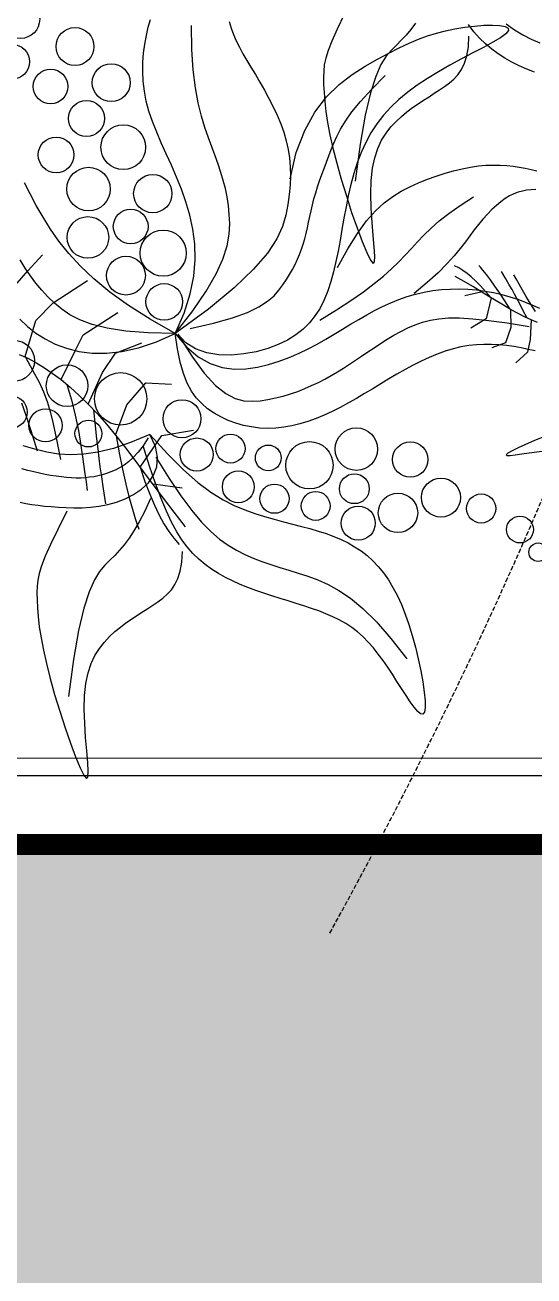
# Model space of a CAD drawing. Header units: millimetres. Extents: x -1030105 to 906887, y -616134 to 1220667.
# Drawn here: x -88227 to -86821, y 503214 to 506665 of the extents above; entities that cross this region are included whole.
import ezdxf
from ezdxf.enums import TextEntityAlignment as Align

# ---------------------------------------------------------------- set-up
doc = ezdxf.new("R2010")
doc.units = ezdxf.units.MM
doc.header["$MEASUREMENT"] = 0
for name, pattern in [('CENTER', [2, 1.25, -0.25, 0.25, -0.25]), ('DASH', [0.35, 0.25, -0.1]), ('DASHED', [0.75, 0.5, -0.25])]:
    doc.linetypes.add(name, pattern=pattern)
doc.layers.add('A-Furniture', color=143, linetype='Continuous')
doc.layers.add('A-Tree', color=98, linetype='Continuous')
doc.layers.add('A-Wall', color=6, linetype='Continuous', lineweight=9)
doc.styles.add('Arial_Bold', font='arialbd.ttf')

# ---------------------------------------------------------------- blocks, each defined once
blk = doc.blocks.new('FUR')
at = {"layer": 'A-Furniture', "color": 8, "linetype": 'DASH', "lineweight": 9, "ltscale": 1000, "const_width": 50}
blk.add_lwpolyline([(-33574.1, 38198), (0, 38211.9), (0, 0), (-7049.1, 0, -0.301139), (-23981.7, -18888.1), (-49064.4, -18888.1, -0.06125), (-52473.9, -15923.1), (-52473.9, -15923.1, -0.127608), (-56769, -7888.2), (-57047.1, -6235.4, -0.192422), (-53256, 9916.9), (-55726.5, 11649.1, -0.09221), (-52805.8, 17542.9, -0.095793), (-54512, 23938, -0.107717), (-53958, 28268.7, -0.228584), (-47025.8, 33492.2, 0.204549), (-42688.6, 36230.6, 0.131171), (-42047.5, 38025.4, -0.30354), (-39524.7, 41042.6, -0.327343)], format="xyb", close=True, dxfattribs=at)
at = {"layer": 'A-Furniture', "color": 8, "linetype": 'DASH', "ltscale": 50}
blk.add_open_spline([(-42688, -19137), (-41285.1, -16590.7), (-40890, -13356), (-44692.5, -11594.7), (-47704.7, -12434), (-50055.2, -13846.7), (-51582.6, -14985.6), (-52347.2, -15312), (-52578.2, -15392.8)], degree=3, knots=[0, 0, 0, 0, 6281.430987, 9216.361979, 12501.805308, 15762.232572, 17490.630724, 18208.392501, 18208.392501, 18208.392501, 18208.392501], dxfattribs=at)
blk = doc.blocks.new('CAY8')
at = {"color": 0, "linetype": 'ByBlock'}
for p, q in [((1, 145.9), (6.9, 151.9)), ((6.9, 151.9), (12.9, 157.4)), ((-10.2, 132.6), (-4.7, 139.5)), ((-4.7, 139.5), (1, 145.9)), ((-20.4, 117.4), (-15.5, 125.2)), ((-15.5, 125.2), (-10.2, 132.6)), ((32.4, 111.1), (44.2, 131.5)), ((-24.9, 109), (-20.4, 117.4)), ((23, 93.1), (32.4, 111.1)), ((78.1, 115.5), (76.2, 109)), ((-32.4, 90.8), (-28.9, 100.1)), ((-28.9, 100.1), (-24.9, 109)), ((74.9, 102.4), (74, 95.7)), ((76.2, 109), (74.9, 102.4)), ((-35.3, 80.8), (-32.4, 90.8)), ((15.8, 77), (23, 93.1)), ((73.5, 88.7), (73.2, 81.5)), ((74, 95.7), (73.5, 88.7)), ((-177.6, 71.7), (-176.7, 83.9)), ((-37.6, 70.4), (-35.3, 80.8)), ((10.4, 62.8), (15.8, 77)), ((73.2, 81.5), (73.1, 73.9)), ((-178.3, 58.9), (-177.6, 71.7)), ((-39.4, 59.4), (-37.6, 70.4)), ((6.5, 50.1), (10.4, 62.8)), ((73.1, 73.9), (73.1, 65.9)), ((73.1, 65.9), (73.1, 57.5)), ((178.7, 62.9), (165.1, 54)), ((-178.6, 45.6), (-178.3, 58.9)), ((-41, 47.9), (-39.4, 59.4)), ((3.6, 38.7), (6.5, 50.1)), ((73.1, 57.5), (73, 48.7)), ((165.1, 54), (154.6, 46.8)), ((-178.4, 31.7), (-178.6, 45.6)), ((-42.4, 36.1), (-41, 47.9)), ((1.4, 28.3), (3.6, 38.7)), ((72.8, 39.7), (72.4, 30.5)), ((73, 48.7), (72.8, 39.7)), ((146.7, 40.7), (140.7, 35.4)), ((154.6, 46.8), (146.7, 40.7)), ((-177.4, 17.2), (-178.4, 31.7)), ((-43.8, 23.9), (-42.4, 36.1)), ((-0.3, 18.7), (1.4, 28.3)), ((72.4, 30.5), (71.8, 21.3)), ((132.5, 25.7), (129.1, 20.4)), ((136.2, 30.6), (132.5, 25.7)), ((140.7, 35.4), (136.2, 30.6)), ((-219.4, 11.8), (-219.5, 21.4)), ((-218.5, 8.2), (-198.3, 14.2)), ((-175.3, 1.8), (-177.4, 17.2)), ((-45.5, 11.4), (-43.8, 23.9)), ((-2, 9.6), (-0.3, 18.7)), ((71.8, 21.3), (70.8, 12.2)), ((125.6, 14.4), (121.9, 7.5)), ((129.1, 20.4), (125.6, 14.4)), ((220.3, 14), (213.6, 12.1)), ((227.2, 16.3), (220.3, 14)), ((234.5, 19.3), (227.2, 16.3)), ((-234.1, 3.3), (-218.5, 8.2)), ((-218.9, 2.6), (-219.4, 11.8)), ((-218.1, -6.4), (-218.9, 2.6)), ((-172, -14.7), (-175.3, 1.8)), ((-47.6, -1.4), (-45.5, 11.4)), ((-5.7, -7.3), (-3.8, 1)), ((-3.8, 1), (-2, 9.6)), ((69.5, 3.2), (67.7, -5.6)), ((70.8, 12.2), (69.5, 3.2)), ((104.3, -4.4), (121.8, 2.4)), ((121.9, 7.5), (117.9, -0.4)), ((121.8, 2.4), (138.7, 6.4)), ((138.7, 6.4), (154.8, 8.3)), ((154.8, 8.3), (169.9, 8.7)), ((169.9, 8.7), (183.9, 8.3)), ((184.1, 2), (173.6, -5.4)), ((183.9, 8.3), (196.5, 7.6)), ((192.8, 6.4), (184.1, 2)), ((200.3, 8.9), (192.8, 6.4)), ((196.5, 7.6), (208.1, 6.7)), ((207.1, 10.5), (200.3, 8.9)), ((213.6, 12.1), (207.1, 10.5)), ((208.1, 6.7), (218.7, 5.6)), ((218.7, 5.6), (228.6, 4.1)), ((228.6, 4.1), (238, 2.3)), ((238, 2.3), (247, 0.2)), ((247, 0.2), (255.8, -2.5)), ((-216.7, -15.2), (-218.1, -6.4)), ((-50.3, -14.4), (-47.6, -1.4)), ((-7.8, -15.3), (-5.7, -7.3)), ((67.7, -5.6), (65.5, -14)), ((86.3, -14.6), (104.3, -4.4)), ((113.8, -9.5), (109.6, -19.7)), ((117.9, -0.4), (113.8, -9.5)), ((173.6, -5.4), (160.8, -16.5)), ((163.4, -14.1), (182, -9.3)), ((255.8, -2.5), (264.7, -5.6)), ((264.7, -5.6), (273.8, -9.3)), ((273.8, -9.3), (282.7, -13.3)), ((279.2, -17.7), (278.3, -9)), ((-214.9, -23.9), (-216.7, -15.2)), ((-212.6, -32.6), (-214.9, -23.9)), ((-167.1, -32.4), (-172, -14.7)), ((-53.7, -27.6), (-50.3, -14.4)), ((-13, -31.1), (-10.2, -23.2)), ((-10.2, -23.2), (-7.8, -15.3)), ((62.7, -22.2), (59.4, -30.1)), ((65.5, -14), (62.7, -22.2)), ((68, -28.9), (86.3, -14.6)), ((109.6, -19.7), (105.3, -31.2)), ((125.4, -27.5), (135.5, -23.1)), ((135.5, -23.1), (148, -18.7)), ((160.8, -16.5), (145.1, -32.6)), ((148, -18.7), (163.4, -14.1)), ((266.8, -27.7), (272.7, -19.1)), ((280.7, -26), (279.2, -17.7)), ((282.7, -13.3), (291, -17.4)), ((291, -17.4), (298.3, -21.6)), ((298.3, -21.6), (304.2, -25.6)), ((-250.1, -28.5), (-247.3, -38.4)), ((-237.3, -37.8), (-213.6, -31.6)), ((-213.6, -31.6), (-173.2, -30.5)), ((-209.6, -41.3), (-212.6, -32.6)), ((-160.3, -51.6), (-167.1, -32.4)), ((-58.2, -40.9), (-53.7, -27.6)), ((-16.3, -39), (-13, -31.1)), ((49.5, -48), (68, -28.9)), ((59.4, -30.1), (55.6, -37.9)), ((105.3, -31.2), (101, -44.1)), ((104.4, -40.2), (110.2, -36)), ((110.2, -36), (117.1, -31.8)), ((117.1, -31.8), (125.4, -27.5)), ((145.1, -32.6), (126, -54.4)), ((181.5, -36.7), (170.8, -39)), ((192.7, -35), (181.5, -36.7)), ((204.3, -33.9), (192.7, -35)), ((216.4, -33.4), (204.3, -33.9)), ((229, -33.4), (216.4, -33.4)), ((242, -33.7), (229, -33.4)), ((255, -34.4), (242, -33.7)), ((267.6, -35.2), (255, -34.4)), ((255.3, -39.5), (261, -34.4)), ((261, -34.4), (266.8, -27.7)), ((279.4, -35.9), (267.6, -35.2)), ((289.9, -36.3), (279.4, -35.9)), ((282.7, -33.9), (280.7, -26)), ((285.3, -41.5), (282.7, -33.9)), ((298.6, -36.4), (289.9, -36.3)), ((305.2, -35.8), (298.6, -36.4)), ((304.2, -25.6), (308.2, -29.2)), ((309.1, -34.4), (305.2, -35.8)), ((308.2, -29.2), (310, -32.2)), ((310, -32.2), (309.1, -34.4)), ((310.4, -27.6), (314.4, -37)), ((-264.5, -62.6), (-237.3, -37.8)), ((-247.3, -38.4), (-243.6, -48.3)), ((-243.6, -48.3), (-238.8, -58)), ((-205.5, -50.3), (-209.6, -41.3)), ((-64.1, -54.2), (-58.2, -40.9)), ((-24.6, -55.2), (-20.1, -47)), ((-20.1, -47), (-16.3, -39)), ((51.1, -45.6), (46.1, -53.2)), ((55.6, -37.9), (51.1, -45.6)), ((88.4, -52.5), (93.7, -48.4)), ((93.7, -48.4), (99, -44.3)), ((101, -44.1), (96.6, -58.5)), ((99, -44.3), (104.4, -40.2)), ((150.5, -45.8), (140.9, -50.4)), ((160.4, -42.1), (150.5, -45.8)), ((170.8, -39), (160.4, -42.1)), ((214.5, -49.4), (220.6, -49.3)), ((220.6, -49.3), (226.6, -48.9)), ((226.6, -48.9), (232.4, -48.4)), ((232.4, -48.4), (238.2, -47.4)), ((238.2, -47.4), (243.9, -45.8)), ((243.9, -45.8), (249.6, -43.2)), ((249.6, -43.2), (255.3, -39.5)), ((288.4, -48.8), (285.3, -41.5)), ((291.9, -55.9), (288.4, -48.8)), ((314.4, -37), (318.9, -45.5)), ((318.9, -45.5), (323.8, -53.3)), ((-268.7, -58), (-263.7, -64.8)), ((-238.8, -58), (-232.9, -67.5)), ((-199.8, -59.8), (-205.5, -50.3)), ((-191.8, -69.9), (-199.8, -59.8)), ((-151.4, -72.4), (-160.3, -51.6)), ((-71.8, -67.6), (-64.1, -54.2)), ((-30.4, -63.6), (-24.6, -55.2)), ((40.6, -60.8), (34.4, -68.6)), ((46.1, -53.2), (40.6, -60.8)), ((73.2, -64.7), (78.2, -60.6)), ((78.2, -60.6), (83.3, -56.5)), ((83.3, -56.5), (88.4, -52.5)), ((96.6, -58.5), (92.2, -74.4)), ((126, -54.4), (103, -83.1)), ((131.6, -55.8), (122.7, -62)), ((140.9, -50.4), (131.6, -55.8)), ((146.1, -62.1), (153.5, -58.4)), ((153.5, -58.4), (160.8, -55.6)), ((160.8, -55.6), (168, -53.6)), ((168, -53.6), (175, -52.1)), ((175, -52.1), (182, -51.1)), ((182, -51.1), (188.8, -50.4)), ((188.8, -50.4), (195.4, -50)), ((195.4, -50), (201.9, -49.7)), ((201.9, -49.7), (208.3, -49.6)), ((208.3, -49.6), (214.5, -49.4)), ((295.8, -62.8), (291.9, -55.9)), ((323.8, -53.3), (329.1, -60.8)), ((-264.5, -62.6), (-265.2, -78.6)), ((-263.7, -64.8), (-258.9, -72.5)), ((-258.9, -72.5), (-254.4, -81)), ((-232.9, -67.5), (-225.6, -76.7)), ((-204.4, -73.9), (-164, -72.8)), ((-181, -80.7), (-191.8, -69.9)), ((-140.2, -95), (-151.4, -72.4)), ((-81.5, -80.9), (-71.8, -67.6)), ((-48.2, -81.3), (-38, -72.3)), ((-38, -72.3), (-30.4, -63.6)), ((34.4, -68.6), (27.4, -76.4)), ((59.2, -77.1), (63.7, -72.9)), ((63.7, -72.9), (68.4, -68.8)), ((68.4, -68.8), (73.2, -64.7)), ((114.1, -68.8), (105.8, -76.1)), ((122.7, -62), (114.1, -68.8)), ((124.1, -81.1), (131.4, -73.3)), ((131.4, -73.3), (138.8, -67.1)), ((138.8, -67.1), (146.1, -62.1)), ((300.1, -69.5), (295.8, -62.8)), ((304.8, -76.2), (300.1, -69.5)), ((-265.2, -78.6), (-265.9, -91.3)), ((-254.4, -81), (-250.1, -90.4)), ((-246, -100.5), (-219.4, -83.3)), ((-225.6, -76.7), (-216.8, -85.6)), ((-219.4, -83.3), (-204.4, -73.9)), ((-216.8, -85.6), (-206.4, -93.8)), ((-166.8, -92.5), (-181, -80.7)), ((-93.6, -94), (-81.5, -80.9)), ((-61.4, -90.5), (-48.2, -81.3)), ((18.7, -84.2), (7.4, -91.8)), ((27.4, -76.4), (18.7, -84.2)), ((46.7, -89.8), (50.7, -85.6)), ((50.7, -85.6), (54.9, -81.3)), ((54.9, -81.3), (59.2, -77.1)), ((92.2, -74.4), (88, -91.1)), ((97.7, -83.9), (89.8, -91.9)), ((105.8, -76.1), (97.7, -83.9)), ((116.8, -90.6), (124.1, -81.1)), ((309.7, -82.7), (304.8, -76.2)), ((-265.9, -91.3), (-267, -101.9)), ((-250.1, -90.4), (-246, -100.5)), ((-206.4, -93.8), (-194.3, -101.2)), ((-148.8, -105.4), (-166.8, -92.5)), ((-126.2, -119.7), (-140.2, -95)), ((-108.4, -107), (-93.6, -94)), ((-78.5, -99.9), (-61.4, -90.5)), ((7.4, -91.8), (-7.7, -99)), ((35, -102.1), (38.9, -98.1)), ((38.9, -98.1), (42.8, -94)), ((42.8, -94), (46.7, -89.8)), ((89.8, -91.9), (82.2, -100.2)), ((88, -91.1), (84.1, -107.7)), ((109.7, -101.8), (116.8, -90.6)), ((-291.2, -99.7), (-293.9, -112.2)), ((-267, -101.9), (-268.8, -111.7)), ((-243.7, -107.3), (-247.5, -122.7)), ((-246, -100.5), (-242.3, -111.3)), ((-207.4, -115.7), (-186.5, -105.8)), ((-194.3, -101.2), (-180.4, -107.7)), ((-186.5, -105.8), (-159.3, -110.6)), ((-180.4, -107.7), (-164.4, -113.1)), ((-126.2, -119.7), (-148.8, -105.4)), ((-126.2, -119.7), (-108.4, -107)), ((-126.2, -119.7), (-99.8, -109.7)), ((-99.8, -109.7), (-78.5, -99.9)), ((-27.6, -105.5), (-53.3, -111.3)), ((-7.7, -99), (-27.6, -105.5)), ((23.1, -113.2), (27.2, -109.7)), ((27.2, -109.7), (31.1, -106)), ((31.1, -106), (35, -102.1)), ((74.7, -108.6), (67.3, -117)), ((82.2, -100.2), (74.7, -108.6)), ((84.1, -107.7), (80.8, -123.4)), ((102.9, -114), (109.7, -101.8)), ((-293.9, -112.2), (-297.6, -127.9)), ((-271.4, -121.9), (-275.2, -133.8)), ((-268.8, -111.7), (-271.4, -121.9)), ((-247.5, -122.7), (-252.2, -137.7)), ((-242.3, -111.3), (-238.8, -122.9)), ((-238.8, -122.9), (-235.7, -135.1)), ((-235.7, -135.1), (-207.4, -115.7)), ((-164.4, -113.1), (-146.4, -117.1)), ((-146.4, -117.1), (-126.2, -119.7)), ((-132.3, -133.8), (-126.2, -119.7)), ((-85.8, -116.1), (-126.2, -119.7)), ((-126.2, -119.7), (-123.6, -136.8)), ((-124.5, -121.6), (-124, -147.4)), ((-122.1, -132.9), (-124.5, -121.6)), ((-111.3, -123.1), (-88.7, -130.7)), ((-53.3, -111.3), (-85.8, -116.1)), ((5.2, -125.5), (10, -122.7)), ((10, -122.7), (14.6, -119.6)), ((14.6, -119.6), (18.9, -116.5)), ((18.9, -116.5), (23.1, -113.2)), ((67.3, -117), (60.1, -125.3)), ((78.3, -128.3), (92.4, -122.4)), ((92.4, -122.4), (105, -118.5)), ((96.4, -126.5), (102.9, -114)), ((105, -118.5), (116.4, -116.2)), ((116.4, -116.2), (126.9, -115.1)), ((126.9, -115.1), (136.7, -115.1)), ((136.7, -115.1), (146.2, -115.8)), ((146.2, -115.8), (155.6, -116.9)), ((155.6, -116.9), (164.9, -118.3)), ((164.9, -118.3), (173.9, -120.1)), ((173.9, -120.1), (182.8, -122.2)), ((182.8, -122.2), (191.3, -124.5)), ((-297.6, -127.9), (-302.5, -148.1)), ((-275.2, -133.8), (-280.4, -148.5)), ((-235.7, -135.1), (-232.9, -147.8)), ((-136.8, -146.4), (-132.3, -133.8)), ((-117, -143.1), (-122.1, -132.9)), ((-88.7, -130.7), (-70, -135.8)), ((-16.8, -136.2), (-10.8, -133.7)), ((-10.8, -133.7), (-5.1, -131)), ((-5.1, -131), (0.2, -128.3)), ((0.2, -128.3), (5.2, -125.5)), ((52.9, -133.3), (45.8, -141.1)), ((60.1, -125.3), (52.9, -133.3)), ((62.3, -136.4), (78.3, -128.3)), ((80.8, -123.4), (78.2, -137.5)), ((90.6, -138.2), (96.4, -126.5)), ((191.3, -124.5), (199.5, -127.2)), ((199.5, -127.2), (207.3, -130)), ((207.3, -130), (214.6, -133.1)), ((214.6, -133.1), (221.3, -136.4)), ((-303.6, -145.8), (-311.8, -136.7)), ((-295.1, -154.2), (-303.6, -145.8)), ((-252.2, -137.7), (-257.4, -152.2)), ((-234.1, -142.4), (-240.9, -156.8)), ((-203.6, -155.2), (-176.3, -146.3)), ((-176.3, -146.3), (-155.1, -160.6)), ((-139.8, -157.6), (-136.8, -146.4)), ((-124, -147.4), (-122.1, -168)), ((-123.6, -136.8), (-118.8, -151.1)), ((-109.6, -152.1), (-117, -143.1)), ((-70, -135.8), (-54.6, -138.8)), ((-54.6, -138.8), (-42.1, -139.9)), ((-42.1, -139.9), (-32, -139.7)), ((-32, -139.7), (-23.7, -138.3)), ((-23.7, -138.3), (-16.8, -136.2)), ((45.8, -141.1), (38.6, -148.5)), ((44.2, -147), (62.3, -136.4)), ((78.2, -137.5), (76.4, -149.1)), ((85.5, -148.5), (90.6, -138.2)), ((221.3, -136.4), (227.5, -139.9)), ((227.5, -139.9), (233.3, -143.5)), ((233.3, -143.5), (238.7, -147.3)), ((238.7, -147.3), (243.8, -151.1)), ((-320.3, -159.9), (-324.5, -155.5)), ((-316, -164.1), (-320.3, -159.9)), ((-286.1, -161.9), (-295.1, -154.2)), ((-280.4, -148.5), (-287.2, -167.3)), ((-257.4, -152.2), (-262.8, -165.9)), ((-240.9, -156.8), (-246.3, -168.2)), ((-232.9, -147.8), (-230.5, -161.1)), ((-228.5, -174.9), (-203.6, -155.2)), ((-141.5, -167.6), (-139.8, -157.6)), ((-118.8, -151.1), (-112.1, -162.8)), ((-100.5, -159.9), (-109.6, -152.1)), ((-90, -166.5), (-100.5, -159.9)), ((31.4, -155.4), (24, -161.7)), ((38.6, -148.5), (31.4, -155.4)), ((76.4, -149.1), (75.7, -157.4)), ((75.7, -157.4), (76.3, -161.5)), ((78.1, -161), (81.3, -156.4)), ((81.3, -156.4), (85.5, -148.5)), ((143, -161.4), (153.6, -159.5)), ((153.6, -159.5), (165.5, -158)), ((165.5, -158), (179.1, -157)), ((179.1, -157), (194.8, -156.6)), ((243.8, -151.1), (248.5, -155)), ((248.5, -155), (253, -159)), ((253, -159), (257.3, -163)), ((-311.8, -168.2), (-316, -164.1)), ((-307.7, -172.1), (-311.8, -168.2)), ((-303.6, -175.8), (-307.7, -172.1)), ((-276.1, -168.8), (-286.1, -161.9)), ((-264.8, -175), (-276.1, -168.8)), ((-262.8, -165.9), (-268, -178.5)), ((-246.3, -168.2), (-250.5, -177.5)), ((-230.5, -161.1), (-228.5, -174.9)), ((-142, -176.5), (-141.5, -167.6)), ((-122.1, -168), (-118.7, -184)), ((-112.1, -162.8), (-104, -172.2)), ((-104, -172.2), (-94.8, -179.7)), ((-78.8, -172), (-90, -166.5)), ((-67.2, -176.4), (-78.8, -172)), ((8.8, -172.1), (0.8, -176)), ((16.5, -167.3), (8.8, -172.1)), ((24, -161.7), (16.5, -167.3)), ((76.3, -161.5), (78.1, -161)), ((98.6, -173.3), (107.5, -171)), ((107.5, -171), (116.1, -168.6)), ((116.1, -168.6), (124.6, -166.1)), ((124.6, -166.1), (133.5, -163.6)), ((133.5, -163.6), (143, -161.4)), ((257.3, -163), (261.4, -167)), ((-343.1, -182.9), (-338.7, -186.9)), ((-299.5, -179.3), (-303.6, -175.8)), ((-295.4, -182.6), (-299.5, -179.3)), ((-291.4, -185.7), (-295.4, -182.6)), ((-268, -178.5), (-272.9, -189.7)), ((-251.9, -180.4), (-264.8, -175)), ((-250.5, -177.5), (-254.2, -185.7)), ((-236.9, -185), (-251.9, -180.4)), ((-228.4, -175.9), (-234.5, -191.7)), ((-228.5, -174.9), (-226.7, -189.2)), ((-141.3, -184.7), (-142, -176.5)), ((-118.7, -184), (-114.2, -196.1)), ((-94.8, -179.7), (-84.7, -185.5)), ((-55.9, -179.5), (-67.2, -176.4)), ((-45.1, -181.6), (-55.9, -179.5)), ((-34.9, -182.5), (-45.1, -181.6)), ((-25.3, -182.4), (-34.9, -182.5)), ((-16.2, -181.2), (-25.3, -182.4)), ((-7.5, -179.1), (-16.2, -181.2)), ((0.8, -176), (-7.5, -179.1)), ((2.6, -182.2), (21.8, -182)), ((21.8, -182), (38.7, -181.4)), ((38.7, -181.4), (53.6, -180.4)), ((53.6, -180.4), (66.8, -179)), ((66.8, -179), (78.5, -177.4)), ((78.5, -177.4), (89, -175.5)), ((89, -175.5), (98.6, -173.3)), ((185, -182.4), (178.5, -184.9)), ((191.4, -180.2), (185, -182.4)), ((197.7, -178.3), (191.4, -180.2)), ((203.8, -176.7), (197.7, -178.3)), ((209.8, -175.5), (203.8, -176.7)), ((215.4, -174.7), (209.8, -175.5)), ((220.8, -174.2), (215.4, -174.7)), ((225.8, -174.2), (220.8, -174.2)), ((230.4, -174.6), (225.8, -174.2)), ((234.7, -175.5), (230.4, -174.6)), ((238.9, -176.7), (234.7, -175.5)), ((242.9, -178.2), (238.9, -176.7)), ((247, -180.1), (242.9, -178.2)), ((251.2, -182.2), (247, -180.1)), ((-338.7, -186.9), (-334.1, -190.7)), ((-334.1, -190.7), (-329.3, -194.6)), ((-329.3, -194.6), (-324.3, -198.5)), ((-287.4, -188.5), (-291.4, -185.7)), ((-283.4, -191.1), (-287.4, -188.5)), ((-279.5, -193.4), (-283.4, -191.1)), ((-275.6, -195.5), (-279.5, -193.4)), ((-272.9, -189.7), (-277.1, -199.3)), ((-271.7, -197.3), (-275.6, -195.5)), ((-257.8, -193.8), (-261.6, -202.9)), ((-254.2, -185.7), (-257.8, -193.8)), ((-234.5, -191.7), (-239.9, -207)), ((-219.4, -188.8), (-236.9, -185)), ((-226.7, -189.2), (-225.1, -204.1)), ((-199.2, -191.8), (-219.4, -188.8)), ((-202.1, -193.9), (-210.5, -197.9)), ((-200.5, -204.8), (-199.2, -191.8)), ((-199.2, -191.8), (-194.2, -217.3)), ((-139.7, -192.3), (-141.3, -184.7)), ((-137.3, -199.6), (-139.7, -192.3)), ((-114.2, -196.1), (-108.8, -205)), ((-84.7, -185.5), (-74.1, -190)), ((-74.1, -190), (-63.3, -193.4)), ((-63.3, -193.4), (-52.7, -196.1)), ((-52.7, -196.1), (-42.3, -198)), ((148.5, -196.6), (138.3, -199.6)), ((157.3, -193.5), (148.5, -196.6)), ((165, -190.5), (157.3, -193.5)), ((171.9, -187.6), (165, -190.5)), ((178.5, -184.9), (171.9, -187.6)), ((-324.3, -198.5), (-319, -202.4)), ((-319, -202.4), (-313.2, -206.4)), ((-313.2, -206.4), (-307.1, -210.6)), ((-277.1, -199.3), (-280.3, -207.1)), ((-267.7, -199), (-271.7, -197.3)), ((-263.7, -200.4), (-267.7, -199)), ((-261.6, -202.9), (-266.2, -213.9)), ((-259.6, -201.6), (-263.7, -200.4)), ((-255.4, -202.7), (-259.6, -201.6)), ((-251, -203.5), (-255.4, -202.7)), ((-246.5, -204.2), (-251, -203.5)), ((-241.7, -204.7), (-246.5, -204.2)), ((-239.9, -207), (-244.7, -221.4)), ((-236.6, -204.7), (-241.7, -204.7)), ((-231, -204.2), (-236.6, -204.7)), ((-224.9, -202.9), (-231, -204.2)), ((-225.1, -204.1), (-223.6, -219.5)), ((-218.1, -200.9), (-224.9, -202.9)), ((-224.1, -214.5), (-189.4, -198.9)), ((-210.5, -197.9), (-218.1, -200.9)), ((-215.4, -218.3), (-210.5, -197.9)), ((-204.1, -215), (-200.5, -204.8)), ((-189.4, -198.9), (-160, -210.5)), ((-134.1, -206.6), (-137.3, -199.6)), ((-130.3, -213.3), (-134.1, -206.6)), ((-108.8, -205), (-102.7, -211.4)), ((-42.3, -198), (-32, -199.5)), ((-32, -199.5), (-21.9, -200.4)), ((-21.9, -200.4), (-11.9, -201)), ((-11.9, -201), (-2.1, -201.3)), ((-2.1, -201.3), (7.5, -201.4)), ((7.5, -201.4), (17, -201.4)), ((17, -201.4), (26.3, -201.4)), ((26.3, -201.4), (35.5, -201.5)), ((35.5, -201.5), (44.6, -201.7)), ((44.6, -201.7), (53.5, -202.1)), ((53.5, -202.1), (62.3, -202.7)), ((62.3, -202.7), (71, -203.7)), ((71, -203.7), (79.6, -205)), ((79.6, -205), (88, -206.8)), ((88, -206.8), (96.4, -209)), ((112.1, -205.3), (95.5, -207.8)), ((96.4, -209), (104.6, -211.7)), ((126.3, -202.5), (112.1, -205.3)), ((138.3, -199.6), (126.3, -202.5)), ((-308.1, -214.2), (-325.3, -225.1)), ((-307.1, -210.6), (-300.6, -214.8)), ((-300.6, -214.8), (-293.6, -219)), ((-293.6, -219), (-286.2, -222.9)), ((-266.2, -213.9), (-271.9, -227.8)), ((-244.7, -221.4), (-248.7, -234.6)), ((-224.1, -214.5), (-227.2, -229)), ((-223.6, -219.5), (-222.1, -235.5)), ((-219.3, -236), (-215.4, -218.3)), ((-209.6, -222.7), (-204.1, -215)), ((-205.6, -214.2), (-205.3, -238.7)), ((-194.2, -217.3), (-188.8, -238.7)), ((-125.9, -219.9), (-130.3, -213.3)), ((-121, -226.1), (-125.9, -219.9)), ((-102.7, -211.4), (-96, -216)), ((-96, -216), (-89, -219.6)), ((-89, -219.6), (-81.8, -222.6)), ((104.6, -211.7), (112.7, -214.9)), ((112.7, -214.9), (120.6, -218.5)), ((120.6, -218.5), (128.3, -222.5)), ((-325.3, -225.1), (-338.9, -234)), ((-286.2, -222.9), (-278.4, -226.4)), ((-278.4, -226.4), (-270.2, -229.4)), ((-270.2, -229.4), (-261.6, -231.8)), ((-261.6, -231.8), (-252.6, -233.4)), ((-252.6, -233.4), (-243.3, -234.1)), ((-243.3, -234.1), (-233.9, -233.7)), ((-233.9, -233.7), (-224.9, -231.8)), ((-227.2, -229), (-229.6, -242.1)), ((-224.9, -231.8), (-216.7, -228.2)), ((-216.7, -228.2), (-209.6, -222.7)), ((-115.6, -231.9), (-121, -226.1)), ((-109.7, -237.3), (-115.6, -231.9)), ((-81.8, -222.6), (-74.5, -225.2)), ((-74.5, -225.2), (-67.2, -227.4)), ((-67.2, -227.4), (-59.8, -229.4)), ((-59.8, -229.4), (-52.5, -231)), ((-52.5, -231), (-45.1, -232.2)), ((-45.1, -232.2), (-37.8, -233.2)), ((-37.8, -233.2), (-30.5, -234)), ((12.1, -234.2), (19.3, -233.8)), ((19.3, -233.8), (26.6, -233.4)), ((26.6, -233.4), (34.1, -233)), ((34.1, -233), (41.7, -232.7)), ((41.7, -232.7), (49.4, -232.6)), ((49.4, -232.6), (57.1, -232.6)), ((57.1, -232.6), (64.9, -232.9)), ((64.9, -232.9), (72.6, -233.6)), ((72.6, -233.6), (80.4, -234.7)), ((128.3, -222.5), (135.8, -226.9)), ((135.8, -226.9), (143, -231.6)), ((143, -231.6), (150, -236.6)), ((-349.4, -241.2), (-357.3, -247.3)), ((-338.9, -234), (-349.4, -241.2)), ((-251.9, -246), (-254.3, -255.3)), ((-248.7, -234.6), (-251.9, -246)), ((-231.3, -246.2), (-242.5, -253.8)), ((-229.6, -242.1), (-231.3, -253.8)), ((-222.2, -251.5), (-219.3, -236)), ((-222.1, -235.5), (-220.4, -252.2)), ((-221.5, -235), (-198.9, -253.3)), ((-205.3, -238.7), (-204.2, -259.5)), ((-188.8, -238.7), (-183, -256.7)), ((-103.4, -242.3), (-109.7, -237.3)), ((-96.7, -246.8), (-103.4, -242.3)), ((-30.5, -234), (-23.3, -234.4)), ((-23.3, -234.4), (-16.2, -234.7)), ((-16.2, -234.7), (-9.2, -234.8)), ((-9.2, -234.8), (-2.1, -234.7)), ((-2.1, -234.7), (4.9, -234.5)), ((4.9, -234.5), (12.1, -234.2)), ((80.4, -234.7), (88, -236.4)), ((88, -236.4), (95.6, -238.6)), ((95.6, -238.6), (103.5, -241.7)), ((103.5, -241.7), (112, -245.9)), ((112, -245.9), (121.4, -251.6)), ((150, -236.6), (156.6, -242)), ((156.6, -242), (163, -247.6)), ((-671.2, -258.6), (-679.5, -258)), ((-367.8, -257.4), (-371.5, -262.3)), ((-363.3, -252.6), (-367.8, -257.4)), ((-357.3, -247.3), (-363.3, -252.6)), ((-254.3, -255.3), (-255.9, -262.1)), ((-242.5, -253.8), (-252.5, -260)), ((-231.3, -253.8), (-232.3, -264.5)), ((-224.3, -265), (-222.2, -251.5)), ((-220.4, -252.2), (-218.5, -269.6)), ((-183, -256.7), (-177, -271.6)), ((-89.8, -250.7), (-96.7, -246.8)), ((-82.5, -254.1), (-89.8, -250.7)), ((-75, -257), (-82.5, -254.1)), ((-67.2, -259.5), (-75, -257)), ((121.4, -251.6), (132.1, -259)), ((163, -247.6), (169, -253.4)), ((169, -253.4), (174.6, -259.4)), ((-660.7, -259.6), (-671.2, -258.6)), ((-648.5, -260.8), (-660.7, -259.6)), ((-634.9, -261.9), (-648.5, -260.8)), ((-620.3, -262.8), (-634.9, -261.9)), ((-604.9, -263.3), (-620.3, -262.8)), ((-374.9, -267.6), (-378.4, -273.6)), ((-371.5, -262.3), (-374.9, -267.6)), ((-269.5, -268.7), (-276.8, -271.7)), ((-261.5, -264.9), (-269.5, -268.7)), ((-252.5, -260), (-261.5, -264.9)), ((-255.9, -262.1), (-256.5, -266)), ((-232.3, -264.5), (-232.7, -274.2)), ((-225.5, -276.9), (-224.3, -265)), ((-218.5, -269.6), (-216.2, -287.6)), ((-204.2, -259.5), (-202.4, -277.2)), ((-59.2, -261.6), (-67.2, -259.5)), ((-50.9, -263.2), (-59.2, -261.6)), ((-42.4, -264.5), (-50.9, -263.2)), ((-33.7, -265.4), (-42.4, -264.5)), ((-24.8, -266.1), (-33.7, -265.4)), ((-15.7, -266.5), (-24.8, -266.1)), ((-6.5, -266.8), (-15.7, -266.5)), ((2.7, -266.8), (-6.5, -266.8)), ((12.1, -266.9), (2.7, -266.8)), ((21.4, -266.9), (12.1, -266.9)), ((30.7, -266.9), (21.4, -266.9)), ((40, -267), (30.7, -266.9)), ((49.1, -267.3), (40, -267)), ((58.1, -267.8), (49.1, -267.3)), ((67, -268.5), (58.1, -267.8)), ((75.7, -269.4), (67, -268.5)), ((84.1, -270.7), (75.7, -269.4)), ((92.3, -272.3), (84.1, -270.7)), ((132.1, -259), (144.5, -268.4)), ((144.5, -268.4), (158.9, -280)), ((174.6, -259.4), (180, -265.5)), ((180, -265.5), (184.9, -271.7)), ((-681.6, -273.5), (-696.7, -272.4)), ((-669.8, -274.5), (-681.6, -273.5)), ((-660, -275.3), (-669.8, -274.5)), ((-651.1, -276.2), (-660, -275.3)), ((-642.2, -277.1), (-651.1, -276.2)), ((-632, -278.3), (-642.2, -277.1)), ((-619.6, -279.9), (-632, -278.3)), ((-603.7, -281.9), (-619.6, -279.9)), ((-597.2, -278.1), (-608.5, -284.7)), ((-586.6, -271.4), (-597.2, -278.1)), ((-597.2, -278.1), (-570, -299.1)), ((-382.1, -280.5), (-386.1, -288.4)), ((-378.4, -273.6), (-382.1, -280.5)), ((-311.2, -281.6), (-319.9, -286)), ((-303.7, -279.1), (-311.2, -281.6)), ((-296.9, -277.5), (-303.7, -279.1)), ((-290.4, -275.9), (-296.9, -277.5)), ((-283.7, -274), (-290.4, -275.9)), ((-276.8, -271.7), (-283.7, -274)), ((-232.7, -274.2), (-232.4, -283.2)), ((-232.4, -283.2), (-231.7, -291.6)), ((-226, -287.5), (-225.5, -276.9)), ((-202.4, -277.2), (-200.1, -292.2)), ((-177, -271.6), (-170.7, -284.2)), ((100.2, -274.3), (92.3, -272.3)), ((107.8, -276.7), (100.2, -274.3)), ((115, -279.5), (107.8, -276.7)), ((121.9, -282.7), (115, -279.5)), ((128.5, -286.3), (121.9, -282.7)), ((158.9, -280), (175.6, -294.3)), ((184.9, -271.7), (189.5, -277.9)), ((189.5, -277.9), (193.7, -284.1)), ((-620.4, -291.1), (-632.9, -297.3)), ((-608.5, -284.7), (-620.4, -291.1)), ((-386.1, -288.4), (-390.2, -297.5)), ((-330.4, -293.4), (-343.2, -304.5)), ((-319.9, -286), (-330.4, -293.4)), ((-231.7, -291.6), (-230.4, -299.7)), ((-225.7, -297), (-226, -287.5)), ((-200.1, -292.2), (-197.1, -304.8)), ((-170.7, -284.2), (-164.2, -294.7)), ((-164.2, -294.7), (-157.6, -303.8)), ((134.9, -290.2), (128.5, -286.3)), ((141, -294.4), (134.9, -290.2)), ((146.8, -298.8), (141, -294.4)), ((-724.3, -298.2), (-728.2, -298.8)), ((-717.4, -297.6), (-724.3, -298.2)), ((-707.8, -297), (-717.4, -297.6)), ((-695.9, -296.5), (-707.8, -297)), ((-682.2, -296.3), (-695.9, -296.5)), ((-667, -296.4), (-682.2, -296.3)), ((-650.7, -296.8), (-667, -296.4)), ((-646, -303.4), (-659.6, -309.5)), ((-633.8, -297.7), (-650.7, -296.8)), ((-632.9, -297.3), (-646, -303.4)), ((-632.9, -297.3), (-606.5, -314.9)), ((-570, -299.1), (-554.2, -315.9)), ((-394.4, -307.7), (-398.7, -319.2)), ((-390.2, -297.5), (-394.4, -307.7)), ((-343.2, -304.5), (-358.9, -320.6)), ((-237.2, -315.7), (-231.3, -307.1)), ((-224.8, -305.7), (-225.7, -297)), ((-223.3, -314), (-224.8, -305.7)), ((-197.1, -304.8), (-193.6, -315.6)), ((-157.6, -303.8), (-150.9, -311.9)), ((152.5, -303.4), (146.8, -298.8)), ((158, -308.1), (152.5, -303.4)), ((-708.8, -319), (-719.3, -321.4)), ((-697.1, -317), (-708.8, -319)), ((-684, -315.2), (-697.1, -317)), ((-673.8, -315.7), (-688.6, -322.2)), ((-669.2, -313.7), (-684, -315.2)), ((-659.6, -309.5), (-673.8, -315.7)), ((-669.2, -313.7), (-643.7, -341.9)), ((-606.5, -314.9), (-589.6, -338.1)), ((-554.2, -315.9), (-550.3, -343.3)), ((-398.7, -319.2), (-403, -332.1)), ((-243, -322.4), (-237.2, -315.7)), ((-221.3, -321.9), (-223.3, -314)), ((-193.6, -315.6), (-189.6, -325)), ((-150.9, -311.9), (-144.2, -319.5)), ((-144.2, -319.5), (-137.5, -326.7)), ((163.3, -313), (158, -308.1)), ((168.5, -317.9), (163.3, -313)), ((-744.9, -330.3), (-752.2, -334.1)), ((-737.1, -327), (-744.9, -330.3)), ((-728.6, -324), (-737.1, -327)), ((-719.3, -321.4), (-728.6, -324)), ((-703.9, -328.9), (-719.9, -336.1)), ((-688.6, -322.2), (-703.9, -328.9)), ((-687.9, -322.6), (-698.4, -349.7)), ((-403, -332.1), (-407.4, -346.5)), ((-358.9, -320.6), (-378, -342.4)), ((-260.1, -333.8), (-254.4, -331.2)), ((-254.4, -331.2), (-248.7, -327.5)), ((-248.7, -327.5), (-243, -322.4)), ((-218.7, -329.5), (-221.3, -321.9)), ((-215.6, -336.8), (-218.7, -329.5)), ((-189.6, -325), (-185.1, -333.5)), ((-137.5, -326.7), (-130.9, -333.5)), ((-719.9, -336.1), (-736.3, -343.9)), ((-643.7, -341.9), (-645.6, -373.5)), ((-589.6, -338.1), (-596.6, -362.7)), ((-378, -342.4), (-401, -371.1)), ((-350.5, -346.4), (-343.2, -343.6)), ((-343.2, -343.6), (-336, -341.6)), ((-336, -341.6), (-329, -340.1)), ((-329, -340.1), (-322, -339.1)), ((-322, -339.1), (-315.2, -338.4)), ((-315.2, -338.4), (-308.6, -338)), ((-308.6, -338), (-302.1, -337.7)), ((-302.1, -337.7), (-295.7, -337.6)), ((-295.7, -337.6), (-289.5, -337.4)), ((-289.5, -337.4), (-283.4, -337.3)), ((-283.4, -337.3), (-277.4, -336.9)), ((-277.4, -336.9), (-271.6, -336.4)), ((-271.6, -336.4), (-265.8, -335.4)), ((-265.8, -335.4), (-260.1, -333.8)), ((-212.1, -343.9), (-215.6, -336.8)), ((-208.2, -350.8), (-212.1, -343.9)), ((-185.1, -333.5), (-180.2, -341.3)), ((-180.2, -341.3), (-174.9, -348.8)), ((-130.9, -333.5), (-124.4, -340.1)), ((-124.4, -340.1), (-118.2, -346.6)), ((-407.4, -346.5), (-411.8, -362.4)), ((-372.6, -361.3), (-365.2, -355.1)), ((-365.2, -355.1), (-357.9, -350.1)), ((-357.9, -350.1), (-350.5, -346.4)), ((-203.9, -357.5), (-208.2, -350.8)), ((-174.9, -348.8), (-169.3, -356)), ((-169.3, -356), (-163.4, -363)), ((-118.2, -346.6), (-112.1, -352.8)), ((-112.1, -352.8), (-106.4, -359)), ((-411.8, -362.4), (-416, -379.1)), ((-387.2, -378.6), (-379.9, -369.1)), ((-379.9, -369.1), (-372.6, -361.3)), ((-199.2, -364.2), (-203.9, -357.5)), ((-194.3, -370.7), (-199.2, -364.2)), ((-163.4, -363), (-157.3, -370)), ((-106.4, -359), (-101, -365.2)), ((-101, -365.2), (-96, -371.5)), ((-416, -379.1), (-419.9, -395.7)), ((-394.3, -389.8), (-387.2, -378.6)), ((-189.1, -377.2), (-194.3, -370.7)), ((-183.7, -383.7), (-189.1, -377.2)), ((-157.3, -370), (-151, -377)), ((-151, -377), (-144.6, -384.3)), ((-96, -371.5), (-91.4, -377.8)), ((-91.4, -377.8), (-87.2, -384.2)), ((-401.1, -402), (-394.3, -389.8)), ((-178.3, -390.1), (-183.7, -383.7)), ((-172.7, -396.4), (-178.3, -390.1)), ((-144.6, -384.3), (-138.1, -391.9)), ((-138.1, -391.9), (-131.6, -400)), ((-87.2, -384.2), (-83.6, -390.8)), ((-83.6, -390.8), (-80.3, -397.6)), ((-419.9, -395.7), (-423.2, -411.4)), ((-407.6, -414.5), (-401.1, -402)), ((-167.2, -402.6), (-172.7, -396.4)), ((-161.8, -408.8), (-167.2, -402.6)), ((-131.6, -400), (-125.2, -409.1)), ((-80.3, -397.6), (-77.6, -404.7)), ((-77.6, -404.7), (-75.4, -412)), ((-423.2, -411.4), (-425.8, -425.5)), ((-413.4, -426.2), (-407.6, -414.5)), ((-156.5, -414.8), (-161.8, -408.8)), ((-151.4, -420.8), (-156.5, -414.8)), ((-125.2, -409.1), (-119.1, -419.6)), ((-75.4, -412), (-73.8, -419.6)), ((-425.8, -425.5), (-427.6, -437.1)), ((-418.5, -436.5), (-413.4, -426.2)), ((-146.5, -426.7), (-151.4, -420.8)), ((-142, -432.6), (-146.5, -426.7)), ((-119.1, -419.6), (-113.3, -432.1)), ((-73.8, -419.6), (-72.6, -427.6)), ((-72.6, -427.6), (-72, -436)), ((-427.6, -437.1), (-428.3, -445.4)), ((-422.7, -444.4), (-418.5, -436.5)), ((-137.7, -438.6), (-142, -432.6)), ((-133.8, -444.6), (-137.7, -438.6)), ((-113.3, -432.1), (-108, -447.1)), ((-72, -436), (-72, -444.7)), ((-428.3, -445.4), (-427.7, -449.5)), ((-427.7, -449.5), (-425.9, -449)), ((-425.9, -449), (-422.7, -444.4)), ((-130.2, -450.9), (-133.8, -444.6)), ((-127.1, -457.3), (-130.2, -450.9)), ((-108, -447.1), (-103.4, -465.1)), ((-72.5, -453.9), (-73.6, -463.4)), ((-72, -444.7), (-72.5, -453.9)), ((-124.5, -463.9), (-127.1, -457.3)), ((-122.3, -470.9), (-124.5, -463.9)), ((-103.4, -465.1), (-99.6, -486.5)), ((-73.6, -463.4), (-75.3, -473.4)), ((-120.6, -478.1), (-122.3, -470.9)), ((-119.3, -485.6), (-120.6, -478.1)), ((-75.3, -473.4), (-77.4, -483.9)), ((-118.3, -493.3), (-119.3, -485.6)), ((-99.6, -486.5), (-96.7, -511.9)), ((-77.4, -483.9), (-80.2, -494.9)), ((-117.5, -501.2), (-118.3, -493.3)), ((-117, -509.2), (-117.5, -501.2)), ((-80.2, -494.9), (-83.4, -506.3)), ((-116.7, -517.5), (-117, -509.2)), ((-83.4, -506.3), (-87.1, -517.7)), ((-116.5, -525.8), (-116.7, -517.5)), ((-116.3, -534.2), (-116.5, -525.8)), ((-91, -528.9), (-95, -539.4)), ((-87.1, -517.7), (-91, -528.9)), ((-116, -542.3), (-116.3, -534.2)), ((-95, -539.4), (-98.9, -548.7)), ((-115.7, -549.9), (-116, -542.3)), ((-115.1, -556.4), (-115.7, -549.9)), ((-98.9, -548.7), (-102.7, -556.5)), ((-114.3, -561.7), (-115.1, -556.4)), ((-113, -565.2), (-114.3, -561.7)), ((-111.3, -566.7), (-113, -565.2)), ((-109, -565.8), (-111.3, -566.7)), ((-106.1, -562.3), (-109, -565.8)), ((-102.7, -556.5), (-106.1, -562.3))]:
    blk.add_line(p, q, dxfattribs=at)
for centre, radius in [((-96.8, 223.8), 18.9), ((-125.5, 192.3), 17.2), ((-64.7, 173.1), 18.7), ((-105.6, 151.9), 17.1), ((-52.6, 124.2), 18.7), ((-91.7, 106.6), 17.8), ((-135.8, 91.4), 17.6), ((-75.3, 63.7), 22), ((-125.8, 46.1), 21.4), ((-151, 5.7), 20.5), ((-74, 9.5), 18.9), ((-109.4, -6.9), 17.1), ((-95.5, -45.9), 22.7), ((-138.4, -45.9), 19.1), ((-276.1, -60.6), 20.2), ((-119.5, -87.5), 18), ((-304.9, -102.2), 16), ((-244.1, -108.6), 20.5), ((-282.5, -131), 16.3), ((-205.6, -147), 25.8), ((-250.5, -159.8), 13.2), ((-164, -195), 18.7), ((-169.8, -232.7), 16.3), ((-138.3, -244.9), 14.3), ((-151.2, -281.1), 15.7), ((-111.2, -272), 12.7), ((-80.2, -299.2), 23.3), ((-126.7, -309.5), 14.4), ((-32.4, -309.5), 20.9), ((-95.7, -336.6), 14.2), ((-54.3, -341.8), 14.7), ((7.7, -345.7), 17.4), ((-68.5, -372.8), 16.8), ((-29.8, -384.4), 19.4), ((14.2, -393.4), 19.2), ((42.6, -423.1), 14.4), ((64.6, -460.6), 13.2), ((68.4, -489), 9.13)]:
    blk.add_circle(centre, radius, dxfattribs=at)
blk = doc.blocks.new('CÂY')
at = {"layer": 'A-Tree', "color": 8, "ltscale": 10}
for p, xscale, yscale, zscale, rotation in [((1511.3, -2826.7), 2.803183510899544, 2.803183510899544, 2.803183510899544, 31.14823041759436), ((3258.8, -3779.4), 1.569782766103744, 1.569782766103744, 1.569782766103744, 304.8525753771948)]:
    blk.add_blockref('CAY8', p, dxfattribs=dict(at, xscale=xscale, yscale=yscale, zscale=zscale, rotation=rotation))
blk = doc.blocks.new('BỐ TRÍ LAY OUT')
at = {"layer": 'A-Furniture', "color": 3}
for name, p in [('CÂY', (4286.8, 4469.3)), ('FUR', (48783.7, 18654.7))]:
    blk.add_blockref(name, p, dxfattribs=at)
blk = doc.blocks.new('*U1486')
at = {"color": 8, "linetype": 'CENTER', "ltscale": 500}
blk.add_line((-6392.643, 7811.818), (-6055.483, 7811.818), dxfattribs=at)
at = {"style": 'Arial_Bold'}
blk.add_attdef('TRUC', text='', height=2.5, dxfattribs=at).set_placement((-6401.948, 7811.818), align=Align.MIDDLE_CENTER)
blk = doc.blocks.new('TRỤC')
at = {"color": 0, "xscale": 199.9999999999901, "yscale": 199.9999999999901, "zscale": 199.9999999999901}
blk.add_blockref('*U1486', (1270336.3, -1562363.5), dxfattribs=at)
blk = doc.blocks.new('TƯỜNG KIẾN TRÚC')
at = {"color": 0}
blk.add_lwpolyline([(-13294, -50511.8, -0.139714), (-24013.9, -56850), (-48987.6, -56850, -0.061383), (-52398.1, -53852.1), (-52584.9, -54018.3, 0.062414), (-49064.4, -57100), (-23981.7, -57100, 0.301139), (-7049.1, -38211.9), (-6893.2, -38213.8), (-6893.2, -37813.8), (-7246.3, -37813.8, -0.156409), (-13157, -50366.1)], format="xyb", close=True, dxfattribs=at)
blk = doc.blocks.new('KIẾN TRÚC')
h = blk.add_hatch(color=9)
h.dxf.hatch_style = 1
edge = h.paths.add_edge_path(flags=16)
edge.add_line((62282, 27412), (55232.8, 27412))
edge.add_arc((32545.5, 30716.7), 22926.7, 284.53695, 351.71258, ccw=False)
edge.add_line((38300.2, 8523.9), (13217.5, 8523.9))
edge.add_arc((23753.1, 24110.8), 18813.6, 227.76772, 235.9443, ccw=False)
edge.add_arc((7788.8, 12733.4), 4187, 236.059, 322.4361, ccw=False)
edge.add_arc((13873.6, 18503.3), 12505.3, 190.83274, 227.66057, ccw=False)
edge.add_arc((25477.5, 20792.2), 24332.7, 180.68322, 190.99113, ccw=False)
edge.add_arc((3282.9, 20557.2), 2137.1, 101.0808, 181.4794, ccw=False)
edge.add_line((2872.2, 22654.5), (4986.1, 23013.1))
edge.add_arc((28039.7, 24288.4), 23088.9, 153.20143, 183.1663, ccw=False)
edge.add_arc((10232.3, 40544.6), 6483.1, 182.84011, 244.39627, ccw=False)
edge.add_arc((-6425, 39970.9), 10185.3, 1.42081, 26.70696)
edge.add_arc((10590.6, 49414.3), 9292.7, 144.71332, 211.57549, ccw=False)
edge.add_arc((-12326.2, 64090.2), 17935.6, 328.73754, 356.18995)
edge.add_arc((16735.3, 62308.6), 11181, 84.12439, 176.97619, ccw=False)
edge.add_arc((20709, 99752.5), 26473.2, 263.86537, 288.48696)
edge.add_arc((35667.4, 54479.7), 21207.1, 73.35107, 108.03024, ccw=False)
edge.add_arc((44765.5, 84516.2), 10177.4, 252.72587, 285.71301)
edge.add_arc((49659, 68416), 6655.6, 49.49954, 108.73112, ccw=False)
edge.add_arc((48035, 66009.8), 9545.5, -2.32883, 51.46764, ccw=False)
edge.add_line((57572.7, 65622), (49483.5, 65623.9))
edge.add_line((49483.5, 65623.9), (62282, 65623.9))
edge.add_line((62282, 65623.9), (62282, 27412))
h.paths.add_polyline_path([(0, 77895.5), (64428.5, 77895.5), (64428.5, -0.6), (-1.8, 0.6)])
at = {"color": 3}
blk.add_blockref('TRỤC', (5188.8, 8718.3), dxfattribs=at)
at = {"layer": 'A-Wall'}
blk.add_blockref('TƯỜNG KIẾN TRÚC', (62285.8, 65615.6), dxfattribs=at)

msp = doc.modelspace()

# ---------------------------------------------------------------- linework, layer by layer
at = {"color": 1, "linetype": 'DASHED', "ltscale": 1000, "const_width": 50}
msp.add_lwpolyline([(-95670.364, 506057.713, -0.19761791), (-98776.491, 504407.853, -0.19338508), (-101327.467, 505136.268, -0.16208929), (-105187.325, 512029.486, -0.0450071), (-105631.937, 516378.538, -0.3659413), (-103906.296, 518530.956), (-101743.903, 518897.849, -0.13573939), (-99338.882, 530570.34, -0.27501789), (-103021.373, 536099.914, 0.1107815), (-104104.837, 540424.903, -0.30031009), (-103773.282, 550658.847, 0.12035997), (-101208.65, 558774.911, -0.42886811), (-88898.579, 569307.403, 0.10784716), (-77675.159, 570521.933, -0.15248199), (-65035.161, 570674.305, 0.14493581), (-59256.799, 570595.58, -0.2643588), (-52796.995, 569353.41, -0.2237263), (-49205.795, 561498.47), (-44496.55, 561500.412), (-44496.55, 523288.529), (-51545.676, 523288.529, -0.30113937), (-68478.283, 504400.412), (-93560.982, 504400.412, -0.03627546), (-95670.364, 506057.713)], format="xyb", dxfattribs=at)
msp.add_lwpolyline([(-78070.666, 561486.566), (-44496.55, 561500.412), (-44496.55, 523288.529), (-51545.676, 523288.529, -0.30113937), (-68478.283, 504400.412), (-93560.982, 504400.412, -0.06124952), (-96970.494, 507365.397), (-95985.651, 508253.635, -0.17890946), (-99393.282, 517053.103), (-101543.616, 517053.103, -0.19242185), (-97752.581, 533205.454), (-100223.075, 534937.652, -0.09220963), (-97302.392, 540831.467, -0.09579334), (-99008.59, 547226.545, -0.10771694), (-98454.523, 551557.212, -0.22858398), (-91522.399, 556780.696, 0.20454906), (-87185.16, 559519.141, 0.13117088), (-86544.06, 561313.973, -0.30353982), (-84021.212, 564331.088, -0.32734256)], format="xyb", close=True, dxfattribs=at)

# ---------------------------------------------------------------- block references
at = {"color": 3}
for name, p in [('KIẾN TRÚC', (-106778.5, 495876.5)), ('BỐ TRÍ LAY OUT', (-93480.293, 504642.113))]:
    msp.add_blockref(name, p, dxfattribs=at)

doc.saveas('drawing.dxf')
